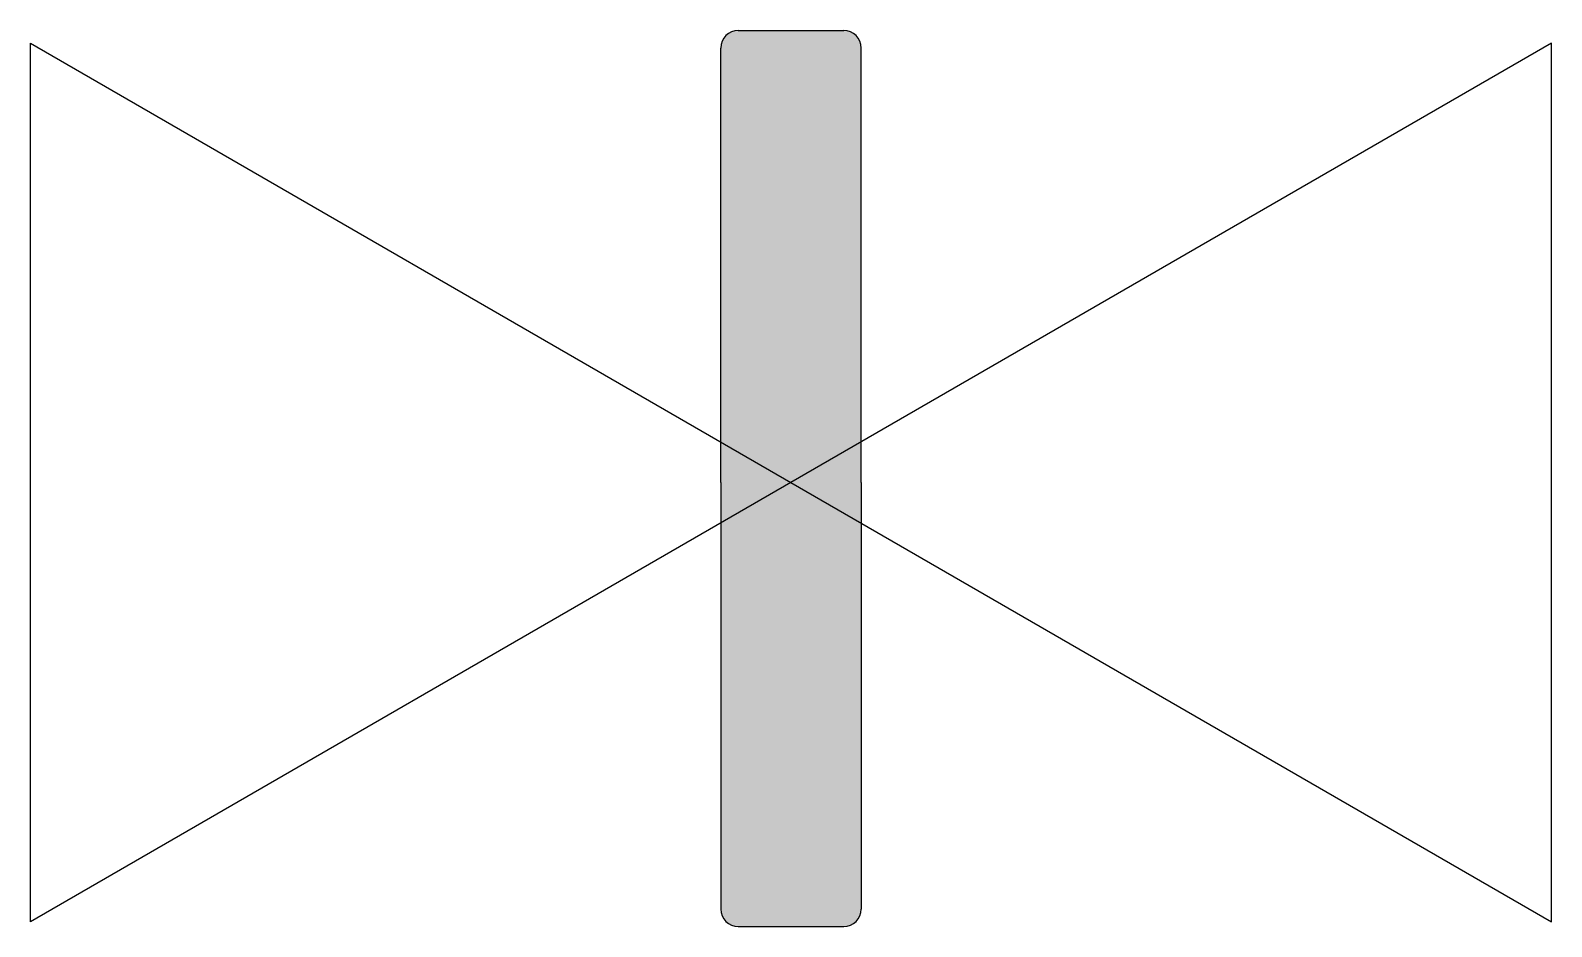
# Model space of a CAD drawing. Header units: millimetres. Extents: x -10136.195 to -10135.935, y 53.001 to 53.154.
import ezdxf

# ---------------------------------------------------------------- set-up
doc = ezdxf.new("R2010")
doc.units = ezdxf.units.MM
doc.header["$LTSCALE"] = 10
doc.layers.add('Tub_Válvulas', color=2, linetype='Continuous')

msp = doc.modelspace()

# ---------------------------------------------------------------- hatches: boundary and pattern name
at = {"layer": 'Tub_Válvulas'}
h = msp.add_hatch(color=1, dxfattribs=at)
edge = h.paths.add_edge_path()
edge.add_arc((-10136.05583, 53.00438), 0.003, 270, 360)
edge.add_line((-10136.05283, 53.00438), (-10136.05283, 53.07719))
edge.add_line((-10136.05283, 53.07719), (-10136.05283, 53.15138))
edge.add_arc((-10136.05583, 53.15138), 0.003, 0, 90)
edge.add_line((-10136.05583, 53.15438), (-10136.07383, 53.15438))
edge.add_arc((-10136.07383, 53.15138), 0.003, 90, 180)
edge.add_line((-10136.07683, 53.15138), (-10136.07683, 53.07719))
edge.add_line((-10136.07683, 53.07719), (-10136.07683, 53.00438))
edge.add_arc((-10136.07383, 53.00438), 0.003, 180, 270)
edge.add_line((-10136.07383, 53.00138), (-10136.05583, 53.00138))

# ---------------------------------------------------------------- linework, layer by layer
for p, q in [((-10136.07383, 53.15438), (-10136.05583, 53.15438)), ((-10136.07683, 53.07719), (-10136.07683, 53.15138)), ((-10136.05283, 53.07719), (-10136.05283, 53.15138)), ((-10136.07683, 53.07719), (-10136.07683, 53.00438)), ((-10136.05283, 53.07719), (-10136.05283, 53.00438)), ((-10136.07383, 53.00138), (-10136.05583, 53.00138))]:
    msp.add_line(p, q, dxfattribs=at)
for points in [[(-10136.19473, 53.00219), (-10136.19473, 53.15219), (-10136.06483, 53.07719)], [(-10135.93492, 53.00219), (-10135.93492, 53.15219), (-10136.06483, 53.07719)]]:
    msp.add_lwpolyline(points, close=True, dxfattribs=at)
for centre, start, end in [((-10136.07383, 53.15138), 90, 180), ((-10136.05583, 53.15138), 0, 90), ((-10136.07383, 53.00438), 180, 270), ((-10136.05583, 53.00438), 270, 0)]:
    msp.add_arc(centre, 0.003, start, end, dxfattribs=at)

doc.saveas('drawing.dxf')
